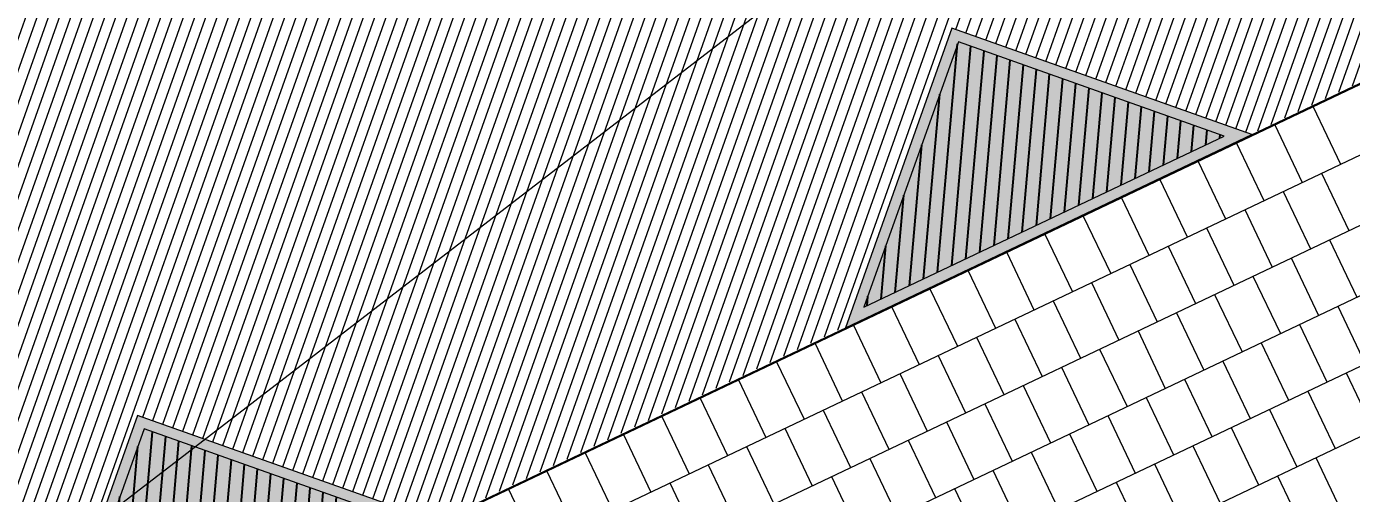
# Model space of a CAD drawing. Header units: metres. Extents: x 678805 to 1359287, y 2747329 to 5497370.
# Drawn here: x 679778.48 to 679790.96, y 2748747.83 to 2748752.24 of the extents above; entities that cross this region are included whole.
import ezdxf
from ezdxf.enums import TextEntityAlignment as Align

# ---------------------------------------------------------------- set-up
doc = ezdxf.new("R2010")
doc.units = ezdxf.units.M
for name, color, linetype in [('00_XREF_MON_HSC_PAVEMENT', 7, 'Continuous'), ('00_XREF_TWQ_URBAN CONTEXT', 7, 'Continuous'), ('XREF_MON_EIT SUPPORT$0$01-TX-NOM Carrers_1-2000', 8, 'Continuous'), ('XREF_MON_HSC_PAVEMENT$0$03-TR-Tree Pit_Green', 74, 'Continuous'), ('XREF_MON_URBAN CONTEXT$0$XREF_MON_EIT SUPPORT', 7, 'Continuous')]:
    doc.layers.add(name, color=color, linetype=linetype)
doc.layers.add('02-L-Waterfeatures 01', color=7, linetype='Continuous', true_color=0x4da6ff)
doc.layers.add('XREF_MON_HSC_PAVEMENT$0$03-TR-Tree Pit_White', color=7, linetype='Continuous', true_color=0xfcfcfc)
for name, color, linetype, lineweight in [('XREF_MON_GENERAL_LAYOUT$0$02-L-Level Curves 0.25-0.75m', 33, 'Continuous', 5), ('XREF_MON_GENERAL_LAYOUT$0$02-L-Material Change', 251, 'Continuous', 5), ('XREF_MON_GENERAL_LAYOUT$0$04-BK-Tree Pit', 6, 'Continuous', 5), ('XREF_MON_HSC_PAVEMENT$0$02-L-B-Flat Bar', 251, 'Continuous', 5), ('XREF_MON_HSC_PAVEMENT$0$04-BK-Tree Pit', 6, 'Continuous', 5)]:
    doc.layers.add(name, color=color, linetype=linetype, lineweight=lineweight)
for name, color, linetype, lineweight, true_color in [('XREF_MON_HSC_PAVEMENT$0$02-L-Joints-Paviment_07_Precast Concrete Blocks 60X40', 7, 'Continuous', 5, 0x999999), ('XREF_MON_HSC_PAVEMENT$0$03-TR-Pavement_07_Precast Concrete Blocks 20X10', 7, 'Continuous', 5, 0x999999), ('XREF_MON_HSC_PAVEMENT$0$03-TR-Pavement_07_Precast Concrete Blocks 60X40', 7, 'Continuous', 5, 0x999999)]:
    doc.layers.add(name, color=color, linetype=linetype, lineweight=lineweight, true_color=true_color)
doc.styles.add('XREF_MON_EIT SUPPORT$0$Standard', font='arial.ttf')
doc.styles.add('XREF_MON_GENERAL_LAYOUT$0$Standard', font='arial.ttf')

# ---------------------------------------------------------------- blocks, each defined once
blk = doc.blocks.new('XREF_MON_EIT SUPPORT')
at = {"layer": 'XREF_MON_EIT SUPPORT$0$01-TX-NOM Carrers_1-2000', "ltscale": 0.3, "style": 'XREF_MON_EIT SUPPORT$0$Standard'}
blk.add_text('No. 441', height=8, rotation=25.955, dxfattribs=at).set_placement((679766.765, 2748750.742))
blk = doc.blocks.new('XREF_MON_URBAN CONTEXT')
at = {"layer": 'XREF_MON_URBAN CONTEXT$0$XREF_MON_EIT SUPPORT'}
blk.add_blockref('XREF_MON_EIT SUPPORT', (0, 0), dxfattribs=at)
blk = doc.blocks.new('XREF_MON_HSC_PAVEMENT$0$Alcorque Parking 8m2')
at = {"layer": 'XREF_MON_HSC_PAVEMENT$0$03-TR-Tree Pit_Green', "ltscale": 0.3}
h = blk.add_hatch(dxfattribs=at)
h.set_pattern_fill('ANSI31', color=256, scale=0.04, angle=40)
h.set_pattern_definition([(85, (-679726.04474, -2748720.75428), (-0.1265167266577, 0.011068779329), [])])
h.paths.add_polyline_path([(-1.079, -0.384), (2.316, 1.231), (-0.189, 2.121)])
at = {"layer": 'XREF_MON_HSC_PAVEMENT$0$03-TR-Tree Pit_White'}
h = blk.add_hatch(color=256, dxfattribs=at)
h.dxf.hatch_style = 1
h.paths.add_polyline_path([(-1.254, -0.578), (2.577, 1.245), (-0.25, 2.249)])
blk = doc.blocks.new('XREF_MON_HSC_PAVEMENT')
at = {"layer": 'XREF_MON_HSC_PAVEMENT$0$03-TR-Pavement_07_Precast Concrete Blocks 20X10'}
h = blk.add_hatch(dxfattribs=at)
h.set_pattern_fill('ANSI31', color=256, scale=0.0315, angle=25.5)
h.set_pattern_definition([(70.5, (0, 0), (-0.094275932128, 0.033384858509), [])])
edge = h.paths.add_edge_path()
edge.add_line((679754.639, 2748741.428), (679756.438, 2748737.648))
edge.add_line((679756.438, 2748737.648), (679759.31, 2748736.613))
edge.add_line((679759.31, 2748736.613), (679763.155, 2748738.443))
edge.add_line((679763.155, 2748738.443), (679764.159, 2748741.27))
edge.add_line((679764.159, 2748741.27), (679766.986, 2748740.266))
edge.add_line((679766.986, 2748740.266), (679770.831, 2748742.096))
edge.add_line((679770.831, 2748742.096), (679771.835, 2748744.923))
edge.add_line((679771.835, 2748744.923), (679774.662, 2748743.919))
edge.add_line((679774.662, 2748743.919), (679778.507, 2748745.748))
edge.add_line((679778.507, 2748745.748), (679779.511, 2748748.576))
edge.add_line((679779.511, 2748748.576), (679782.338, 2748747.571))
edge.add_line((679782.338, 2748747.571), (679786.176, 2748749.398))
edge.add_line((679786.176, 2748749.398), (679787.186, 2748752.228))
edge.add_line((679787.186, 2748752.228), (679790.014, 2748751.224))
edge.add_line((679790.014, 2748751.224), (679793.857, 2748753.054))
edge.add_line((679793.857, 2748753.054), (679794.828, 2748755.786))
edge.add_line((679794.828, 2748755.786), (679794.862, 2748755.88))
edge.add_line((679794.862, 2748755.88), (679797.688, 2748754.876))
edge.add_line((679797.688, 2748754.876), (679801.533, 2748756.706))
edge.add_line((679801.533, 2748756.706), (679802.537, 2748759.533))
edge.add_line((679802.537, 2748759.533), (679805.364, 2748758.529))
edge.add_line((679805.364, 2748758.529), (679809.208, 2748760.358))
edge.add_line((679809.208, 2748760.358), (679810.212, 2748763.185))
edge.add_line((679810.212, 2748763.185), (679813.04, 2748762.181))
edge.add_line((679813.04, 2748762.181), (679816.883, 2748764.01))
edge.add_line((679816.883, 2748764.01), (679817.885, 2748766.836))
edge.add_line((679817.885, 2748766.836), (679820.714, 2748765.833))
edge.add_line((679820.714, 2748765.833), (679824.559, 2748767.663))
edge.add_line((679824.559, 2748767.663), (679825.563, 2748770.49))
edge.add_line((679825.563, 2748770.49), (679828.39, 2748769.486))
edge.add_line((679828.39, 2748769.486), (679832.234, 2748771.315))
edge.add_line((679832.234, 2748771.315), (679833.238, 2748774.142))
edge.add_line((679833.238, 2748774.142), (679836.062, 2748773.137))
edge.add_line((679836.062, 2748773.137), (679839.907, 2748774.967))
edge.add_line((679839.907, 2748774.967), (679840.952, 2748777.865))
edge.add_line((679840.952, 2748777.865), (679839.153, 2748781.645))
edge.add_line((679839.153, 2748781.645), (679754.643, 2748741.429))
at = {"layer": 'XREF_MON_HSC_PAVEMENT$0$02-L-B-Flat Bar'}
blk.add_lwpolyline([(679759.323, 2748736.609), (679839.921, 2748774.962)], dxfattribs=at)
at = {"layer": 'XREF_MON_HSC_PAVEMENT$0$02-L-Joints-Paviment_07_Precast Concrete Blocks 60X40'}
for points in [[(679790.602, 2748751.482), (679790.86, 2748750.94)], [(679790.241, 2748751.31), (679790.499, 2748750.768)], [(679789.88, 2748751.138), (679790.137, 2748750.597)], [(679789.518, 2748750.966), (679789.776, 2748750.425)], [(679790.679, 2748750.854), (679790.937, 2748750.313)], [(679789.157, 2748750.795), (679789.415, 2748750.253)], [(679788.796, 2748750.623), (679789.054, 2748750.081)], [(679790.318, 2748750.683), (679790.576, 2748750.141)], [(679789.957, 2748750.511), (679790.215, 2748749.969)], [(679788.435, 2748750.451), (679788.693, 2748749.909)], [(679788.074, 2748750.279), (679788.332, 2748749.737)], [(679789.596, 2748750.339), (679789.854, 2748749.797)], [(679790.756, 2748750.227), (679791.014, 2748749.685)], [(679787.713, 2748750.107), (679787.97, 2748749.565)], [(679789.234, 2748750.167), (679789.492, 2748749.625)], [(679788.873, 2748749.995), (679789.131, 2748749.453)], [(679790.395, 2748750.055), (679790.653, 2748749.513)], [(679787.351, 2748749.935), (679787.609, 2748749.393)], [(679790.034, 2748749.883), (679790.292, 2748749.341)], [(679786.99, 2748749.763), (679787.248, 2748749.222)], [(679788.512, 2748749.823), (679788.77, 2748749.281)], [(679788.151, 2748749.651), (679788.409, 2748749.109)], [(679789.673, 2748749.711), (679789.931, 2748749.169)], [(679790.834, 2748749.599), (679791.092, 2748749.057)], [(679786.629, 2748749.591), (679786.887, 2748749.05)], [(679787.79, 2748749.479), (679788.048, 2748748.938)], [(679789.312, 2748749.539), (679789.57, 2748748.997)], [(679786.268, 2748749.42), (679786.526, 2748748.878)], [(679788.951, 2748749.367), (679789.208, 2748748.825)], [(679790.473, 2748749.427), (679790.73, 2748748.885)], [(679785.907, 2748749.248), (679786.164, 2748748.706)], [(679787.429, 2748749.307), (679787.686, 2748748.766)], [(679790.111, 2748749.255), (679790.369, 2748748.713)], [(679787.067, 2748749.136), (679787.325, 2748748.594)], [(679788.589, 2748749.195), (679788.847, 2748748.654)], [(679785.545, 2748749.076), (679785.803, 2748748.534)], [(679788.228, 2748749.024), (679788.486, 2748748.482)], [(679789.75, 2748749.083), (679790.008, 2748748.542)], [(679785.184, 2748748.904), (679785.442, 2748748.362)], [(679786.706, 2748748.964), (679786.964, 2748748.422)], [(679787.867, 2748748.852), (679788.125, 2748748.31)], [(679789.389, 2748748.911), (679789.647, 2748748.37)], [(679790.911, 2748748.971), (679791.169, 2748748.429)], [(679784.823, 2748748.732), (679785.081, 2748748.19)], [(679786.345, 2748748.792), (679786.603, 2748748.25)], [(679789.028, 2748748.74), (679789.286, 2748748.198)], [(679790.55, 2748748.799), (679790.808, 2748748.258)], [(679785.984, 2748748.62), (679786.242, 2748748.078)], [(679787.506, 2748748.68), (679787.764, 2748748.138)], [(679790.189, 2748748.627), (679790.446, 2748748.086)], [(679784.462, 2748748.56), (679784.72, 2748748.018)], [(679787.145, 2748748.508), (679787.402, 2748747.966)], [(679788.667, 2748748.568), (679788.924, 2748748.026)], [(679784.101, 2748748.388), (679784.358, 2748747.847)], [(679785.623, 2748748.448), (679785.88, 2748747.906)], [(679788.305, 2748748.396), (679788.563, 2748747.854)], [(679789.827, 2748748.456), (679790.085, 2748747.914)], [(679785.261, 2748748.276), (679785.519, 2748747.734)], [(679786.783, 2748748.336), (679787.041, 2748747.794)], [(679789.466, 2748748.284), (679789.724, 2748747.742)], [(679783.739, 2748748.216), (679783.997, 2748747.675)], [(679784.9, 2748748.104), (679785.158, 2748747.563)], [(679786.422, 2748748.164), (679786.68, 2748747.622)], [(679787.944, 2748748.224), (679788.202, 2748747.682)], [(679789.105, 2748748.112), (679789.363, 2748747.57)], [(679790.627, 2748748.172), (679790.885, 2748747.63)], [(679783.378, 2748748.045), (679783.636, 2748747.503)], [(679786.061, 2748747.992), (679786.319, 2748747.45)], [(679787.583, 2748748.052), (679787.841, 2748747.51)], [(679790.266, 2748748), (679790.524, 2748747.458)], [(679783.017, 2748747.873), (679783.275, 2748747.331)], [(679784.539, 2748747.932), (679784.797, 2748747.391)], [(679787.222, 2748747.88), (679787.48, 2748747.338)], [(679788.744, 2748747.94), (679789.002, 2748747.398)]]:
    blk.add_lwpolyline(points, dxfattribs=at)
at = {"layer": 'XREF_MON_HSC_PAVEMENT$0$03-TR-Pavement_07_Precast Concrete Blocks 60X40'}
for p, q in [((679602.439, 2748661.942), (679961.734, 2748832.918)), ((679602.698, 2748661.401), (679961.992, 2748832.376)), ((679602.956, 2748660.859), (679962.25, 2748831.835)), ((679603.215, 2748660.318), (679962.509, 2748831.293)), ((679603.474, 2748659.776), (679962.768, 2748830.752)), ((679603.732, 2748659.235), (679963.026, 2748830.21))]:
    blk.add_line(p, q, dxfattribs=at)
at = {"layer": 'XREF_MON_HSC_PAVEMENT$0$04-BK-Tree Pit'}
for p in [(679787.447, 2748749.974), (679779.772, 2748746.321)]:
    blk.add_blockref('XREF_MON_HSC_PAVEMENT$0$Alcorque Parking 8m2', p, dxfattribs=at)
blk = doc.blocks.new('XREF_MON_GENERAL_LAYOUT$0$Alcorque Parking 8m2')
blk.add_lwpolyline([(2.316, 1.231), (-0.189, 2.121), (-1.079, -0.384)], close=True)
at = {"layer": 'XREF_MON_GENERAL_LAYOUT$0$02-L-Material Change'}
blk.add_lwpolyline([(2.577, 1.245), (-0.25, 2.249), (-1.254, -0.578)], close=True, dxfattribs=at)
blk = doc.blocks.new('XREF_MON_GENERAL_LAYOUT')
at = {"layer": 'XREF_MON_GENERAL_LAYOUT$0$02-L-Level Curves 0.25-0.75m', "ltscale": 0.3}
blk.add_lwpolyline([(679696.776, 2748684.105), (679797.876, 2748762.002), (679792.236, 2748759.983)], dxfattribs=at)
at = {"layer": 'XREF_MON_GENERAL_LAYOUT$0$02-L-Material Change', "ltscale": 0.3}
blk.add_line((679759.304, 2748736.599), (679839.92, 2748774.962), dxfattribs=at)
at = {"layer": 'XREF_MON_GENERAL_LAYOUT$0$04-BK-Tree Pit'}
for p in [(679787.447, 2748749.974), (679779.772, 2748746.321)]:
    blk.add_blockref('XREF_MON_GENERAL_LAYOUT$0$Alcorque Parking 8m2', p, dxfattribs=at)
at = {"style": 'XREF_MON_GENERAL_LAYOUT$0$Standard'}
for tag, rotation, p in [('604,00', 330.2643, (679905.77, 2748776.558)), ('603,00', 330.2643, (679901.861, 2748753.477)), ('600,00', 133.826, (679944.597, 2748745.153)), ('602,00', 330.2643, (679883.319, 2748738.727)), ('601,00', 117.8906, (679920.972, 2748732.87)), ('601,00', 330.2643, (679864.777, 2748723.976)), ('600,00', 40.8833, (679777.405, 2748705.444, 1.17)), ('602,00', 330.2643, (679941.275, 2748705.483)), ('601,00', 40.8833, (679701.798, 2748703.889, 1.17)), ('598,00', 62.091, (679810.267, 2748702.619)), ('600,00', 330.2643, (679877.781, 2748691.131)), ('600,00', 19.5511, (679920.444, 2748685.496)), ('601,00', 330.2643, (679934.813, 2748683.804)), ('599,00', 330.2643, (679854.567, 2748679.061)), ('600,00', 88.3928, (679743.913, 2748675.572)), ('599,00', 20.6086, (679924.26, 2748675.216)), ('601,00', 88.3928, (679728.035, 2748671.318, -2)), ('602,00', 88.3928, (679711.826, 2748665.966, -1)), ('603,00', 88.3928, (679695.615, 2748660.611)), ('599,00', 40.8833, (679788.807, 2748655.829, 1.17)), ('601,00', 40.8833, (679627.612, 2748644.603, 1.17)), ('603,00', 41.7058, (679702.499, 2748628.484, 1.17)), ('600,00', 40.8833, (679645.925, 2748597.926, 1.17)), ('599,00', 34.2277, (679673.574, 2748555.136, 5.34))]:
    blk.add_attdef(tag, text='', height=1, rotation=rotation, dxfattribs=at).set_placement(p, align=Align.MIDDLE)
at = {"ltscale": 0.3, "style": 'XREF_MON_GENERAL_LAYOUT$0$Standard'}
for tag, rotation, p in [('603,50', 330.2643, (679911.501, 2748760.57)), ('602,50', 330.2643, (679892.865, 2748745.846)), ('600,50', 133.826, (679933.048, 2748738.729)), ('601,50', 330.2643, (679873.581, 2748731.671)), ('601,50', 101.2857, (679909.522, 2748726.945)), ('602,50', 330.2643, (679948.625, 2748713.86)), ('600,50', 39.606, (679743.243, 2748706.971)), ('600,50', 330.2643, (679880.266, 2748702.726)), ('600,50', 17.3537, (679917.615, 2748690.554)), ('599,50', 330.2643, (679867.197, 2748684.716)), ('599,50', 18.8944, (679921.71, 2748680.578)), ('599,50', 39.606, (679778.991, 2748677.241)), ('600,50', 88.3928, (679735.925, 2748673.586)), ('601,50', 88.3928, (679719.906, 2748668.581)), ('602,50', 88.3928, (679703.474, 2748663.452)), ('598,50', 330.2643, (679861.765, 2748662.397)), ('601,50', 39.606, (679610.513, 2748662.061)), ('600,00', 41.7058, (679752.308, 2748637.685)), ('601,00', 41.7058, (679736.044, 2748634.538)), ('599,00', 35.0835, (679763.043, 2748634.415, 1.17)), ('602,00', 41.7058, (679720.174, 2748633.096, 1.17)), ('600,00', 35.0835, (679747.063, 2748629.903, 1.17)), ('601,00', 35.0835, (679731.246, 2748625.239, 1.17)), ('600,50', 39.606, (679636.92, 2748621.339)), ('602,00', 35.0835, (679715.4, 2748620.639, 1.17)), ('599,50', 28.7604, (679659.482, 2748574.323))]:
    blk.add_attdef(tag, text='', height=1, rotation=rotation, dxfattribs=at).set_placement(p, align=Align.MIDDLE)

msp = doc.modelspace()

# ---------------------------------------------------------------- block references
at = {"layer": '00_XREF_MON_HSC_PAVEMENT'}
msp.add_blockref('XREF_MON_HSC_PAVEMENT', (0, 0), dxfattribs=at)
at = {"layer": '00_XREF_TWQ_URBAN CONTEXT'}
msp.add_blockref('XREF_MON_URBAN CONTEXT', (0, 0), dxfattribs=at)
at = {"layer": '02-L-Waterfeatures 01', "color": 18, "true_color": 0x000000}
msp.add_blockref('XREF_MON_GENERAL_LAYOUT', (0, 0), dxfattribs=at)

doc.saveas('drawing.dxf')
